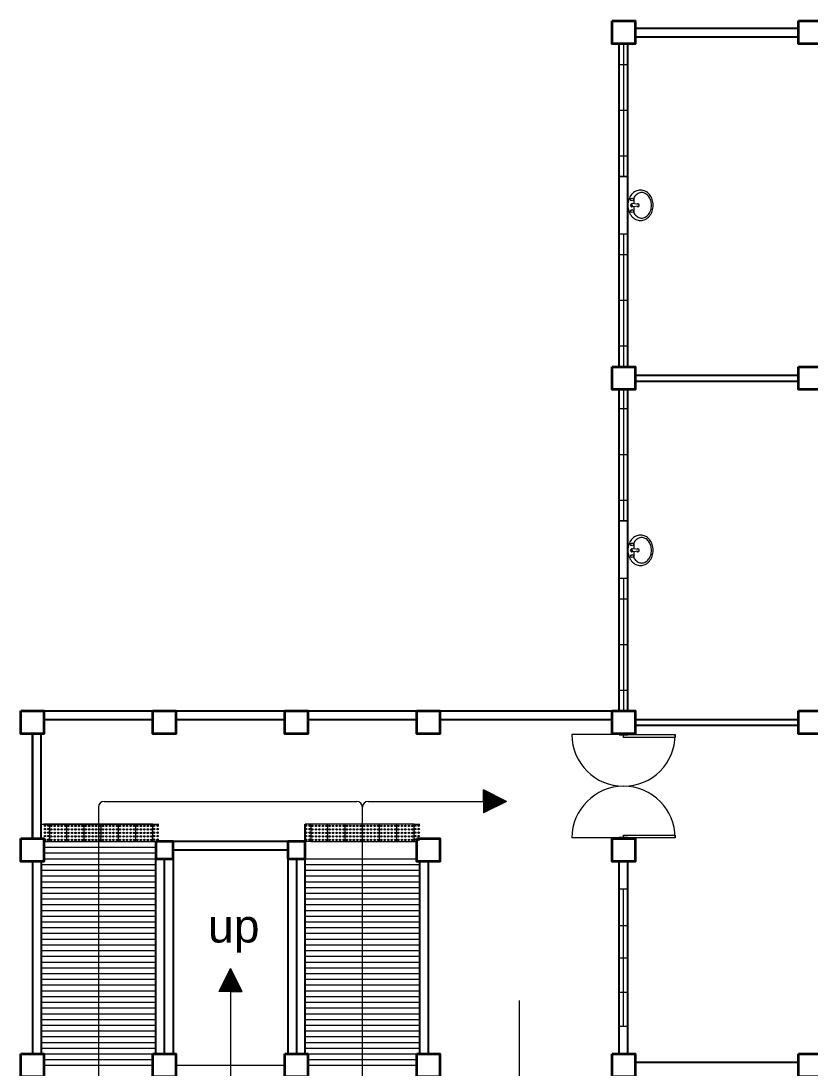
# Model space of a CAD drawing. Header units: inches. Extents: x 57 to 217, y -85 to 29.
# Drawn here: x 158.67 to 172.42, y 3.78 to 22.03 of the extents above; entities that cross this region are included whole.
import ezdxf

# ---------------------------------------------------------------- set-up
doc = ezdxf.new("R2010")
doc.units = ezdxf.units.IN
doc.header["$MEASUREMENT"] = 0
doc.styles.add('SWISSLT175', font='swissl.ttf', dxfattribs={"height": 0.175})

msp = doc.modelspace()

# ---------------------------------------------------------------- linework, layer by layer
at = {"color": 8, "lineweight": 25}
for p, q in [((169.37, 21.903), (172.22, 21.903)), ((169.37, 21.753), (172.22, 21.753)), ((169.095, 16.003), (169.095, 21.628)), ((169.245, 16.003), (169.245, 21.628)), ((169.37, 15.853), (172.22, 15.853)), ((169.37, 15.753), (172.22, 15.753)), ((169.095, 10.003), (169.095, 15.603)), ((169.245, 10.003), (169.245, 15.603)), ((159.07, 10.003), (163.67, 10.003)), ((163.67, 10.003), (168.97, 10.003)), ((159.07, 9.853), (160.97, 9.853)), ((161.37, 9.853), (163.27, 9.853)), ((163.67, 9.853), (165.57, 9.853)), ((165.97, 9.853), (168.97, 9.853)), ((169.37, 9.853), (172.22, 9.853)), ((169.37, 9.753), (172.22, 9.753)), ((158.87, 9.603), (158.87, 7.778)), ((158.87, 7.778), (158.87, 9.603)), ((159.02, 7.778), (159.02, 9.603)), ((169.095, 9.603), (169.095, 9.591)), ((169.095, 9.591), (169.245, 9.591)), ((169.245, 9.603), (169.245, 9.591)), ((163.62, 4.028), (163.62, 8.028)), ((163.32, 7.728), (161.32, 7.728)), ((163.32, 7.728), (163.32, 4.028)), ((169.245, 7.791), (169.095, 7.791)), ((169.095, 7.778), (169.095, 7.791)), ((169.245, 7.778), (169.245, 7.791)), ((163.32, 7.578), (161.32, 7.578)), ((158.87, 7.378), (158.87, 4.028)), ((159.02, 7.378), (159.02, 4.028)), ((161.02, 4.028), (161.02, 7.428)), ((161.17, 4.028), (161.17, 7.428)), ((161.32, 7.428), (161.32, 4.028)), ((163.47, 7.428), (163.47, 4.028)), ((165.62, 4.028), (165.62, 7.378)), ((165.77, 4.028), (165.77, 7.378)), ((169.095, 4.028), (169.095, 7.378)), ((169.245, 4.028), (169.245, 7.378)), ((172.22, 3.878), (169.37, 3.878))]:
    msp.add_line(p, q, dxfattribs=at)
at = {"color": 8, "lineweight": 9}
for p, q in [((169.095, 19.316), (169.095, 21.628)), ((169.17, 21.628), (169.17, 19.316)), ((169.095, 20.472), (169.095, 21.272)), ((169.095, 21.272), (169.245, 21.272)), ((169.245, 21.272), (169.245, 19.672)), ((169.095, 20.472), (169.245, 20.472)), ((169.245, 19.672), (169.095, 19.672)), ((169.095, 18.816), (169.095, 19.316)), ((169.095, 19.316), (169.245, 19.316)), ((169.095, 18.816), (169.095, 18.316)), ((169.443, 18.83), (169.321, 18.844)), ((169.443, 18.801), (169.321, 18.788)), ((169.095, 18.316), (169.245, 18.316)), ((169.095, 16.003), (169.095, 18.316)), ((169.17, 18.316), (169.17, 16.003)), ((169.095, 17.16), (169.095, 17.96)), ((169.095, 17.96), (169.245, 17.96)), ((169.245, 17.96), (169.245, 16.36)), ((169.095, 17.16), (169.245, 17.16)), ((169.245, 16.36), (169.095, 16.36)), ((169.095, 16.003), (169.245, 16.003)), ((169.095, 13.316), (169.095, 15.603)), ((169.17, 15.603), (169.17, 13.316)), ((169.095, 14.472), (169.095, 15.272)), ((169.095, 15.272), (169.245, 15.272)), ((169.245, 15.272), (169.245, 13.672)), ((169.095, 14.472), (169.245, 14.472)), ((169.245, 13.672), (169.095, 13.672)), ((169.095, 13.316), (169.245, 13.316)), ((169.443, 12.818), (169.321, 12.831)), ((169.443, 12.789), (169.321, 12.775)), ((169.095, 12.316), (169.245, 12.316)), ((169.095, 10.003), (169.095, 12.316)), ((169.17, 12.316), (169.17, 10.003)), ((169.095, 11.16), (169.095, 11.96)), ((169.095, 11.96), (169.245, 11.96)), ((169.245, 11.96), (169.245, 10.36)), ((169.095, 11.16), (169.245, 11.16)), ((169.245, 10.36), (169.095, 10.36)), ((169.095, 10.003), (169.245, 10.003)), ((166.728, 8.428), (166.728, 8.628)), ((167.128, 8.428), (166.728, 8.628)), ((166.738, 8.428), (166.738, 8.623)), ((166.748, 8.428), (166.748, 8.618)), ((166.758, 8.613), (166.758, 8.428)), ((166.768, 8.608), (166.768, 8.428)), ((166.778, 8.603), (166.778, 8.428)), ((166.788, 8.598), (166.788, 8.428)), ((166.798, 8.593), (166.798, 8.428)), ((166.808, 8.588), (166.808, 8.428)), ((166.818, 8.583), (166.818, 8.428)), ((166.818, 8.583), (166.818, 8.428)), ((166.828, 8.578), (166.828, 8.428)), ((160.12, 8.428), (164.52, 8.428)), ((164.72, 8.428), (166.728, 8.428)), ((166.728, 8.428), (166.728, 8.228)), ((167.128, 8.428), (166.728, 8.228)), ((166.738, 8.428), (166.738, 8.233)), ((166.748, 8.428), (166.748, 8.238)), ((166.758, 8.428), (166.758, 8.243)), ((166.768, 8.428), (166.768, 8.248)), ((166.778, 8.428), (166.778, 8.253)), ((166.788, 8.428), (166.788, 8.258)), ((166.798, 8.428), (166.798, 8.263)), ((166.808, 8.428), (166.808, 8.268)), ((166.818, 8.428), (166.818, 8.273)), ((166.818, 8.428), (166.818, 8.273)), ((166.828, 8.428), (166.828, 8.278)), ((166.838, 8.573), (166.838, 8.428)), ((166.838, 8.428), (166.838, 8.283)), ((166.848, 8.568), (166.848, 8.428)), ((166.848, 8.428), (166.848, 8.288)), ((166.858, 8.563), (166.858, 8.428)), ((166.858, 8.428), (166.858, 8.293)), ((166.868, 8.558), (166.868, 8.428)), ((166.868, 8.428), (166.868, 8.298)), ((166.878, 8.553), (166.878, 8.428)), ((166.878, 8.428), (166.878, 8.303)), ((166.888, 8.548), (166.888, 8.428)), ((166.888, 8.428), (166.888, 8.308)), ((166.898, 8.543), (166.898, 8.428)), ((166.898, 8.428), (166.898, 8.313)), ((166.908, 8.538), (166.908, 8.428)), ((166.908, 8.428), (166.908, 8.318)), ((166.918, 8.533), (166.918, 8.428)), ((166.918, 8.428), (166.918, 8.323)), ((166.928, 8.528), (166.928, 8.428)), ((166.928, 8.428), (166.928, 8.328)), ((166.938, 8.523), (166.938, 8.428)), ((166.938, 8.428), (166.938, 8.333)), ((166.948, 8.518), (166.948, 8.428)), ((166.948, 8.428), (166.948, 8.338)), ((166.958, 8.513), (166.958, 8.428)), ((166.958, 8.428), (166.958, 8.343)), ((166.968, 8.508), (166.968, 8.428)), ((166.968, 8.428), (166.968, 8.348)), ((166.978, 8.503), (166.978, 8.428)), ((166.978, 8.428), (166.978, 8.353)), ((166.988, 8.498), (166.988, 8.428)), ((166.988, 8.428), (166.988, 8.358)), ((166.998, 8.493), (166.998, 8.428)), ((166.998, 8.428), (166.998, 8.363)), ((167.008, 8.488), (167.008, 8.428)), ((167.008, 8.428), (167.008, 8.368)), ((167.018, 8.483), (167.018, 8.428)), ((167.018, 8.428), (167.018, 8.373)), ((167.028, 8.478), (167.028, 8.428)), ((167.028, 8.428), (167.028, 8.378)), ((167.038, 8.473), (167.038, 8.428)), ((167.038, 8.428), (167.038, 8.383)), ((167.048, 8.468), (167.048, 8.428)), ((167.048, 8.428), (167.048, 8.388)), ((167.058, 8.463), (167.058, 8.428)), ((167.058, 8.428), (167.058, 8.393)), ((167.068, 8.458), (167.068, 8.428)), ((167.068, 8.428), (167.068, 8.398)), ((167.078, 8.453), (167.078, 8.428)), ((167.078, 8.428), (167.078, 8.403)), ((167.088, 8.448), (167.088, 8.428)), ((167.088, 8.428), (167.088, 8.408)), ((167.098, 8.443), (167.098, 8.428)), ((167.098, 8.428), (167.098, 8.413)), ((167.108, 8.438), (167.108, 8.428)), ((167.108, 8.428), (167.108, 8.418)), ((167.118, 8.433), (167.118, 8.428)), ((167.118, 8.428), (167.118, 8.423)), ((160.02, 8.328), (160.02, -4.872)), ((164.62, -4.572), (164.62, 8.328)), ((159.02, 8.028), (161.02, 8.028)), ((159.17, 8.028), (159.07, 8.028)), ((159.47, 8.028), (159.17, 8.028)), ((159.17, 8.028), (159.17, 7.728)), ((159.47, 7.728), (159.47, 8.028)), ((159.77, 8.028), (159.47, 8.028)), ((159.77, 7.728), (159.77, 8.028)), ((160.07, 8.028), (159.77, 8.028)), ((160.07, 7.728), (160.07, 8.028)), ((160.37, 8.028), (160.07, 8.028)), ((160.37, 7.728), (160.37, 8.028)), ((160.67, 8.028), (160.37, 8.028)), ((160.67, 7.728), (160.67, 8.028)), ((160.97, 8.028), (160.67, 8.028)), ((160.97, 7.728), (160.97, 8.028)), ((160.97, 8.028), (161.07, 8.028)), ((163.72, 8.028), (163.62, 8.028)), ((164.02, 8.028), (163.72, 8.028)), ((163.72, 8.028), (163.72, 7.728)), ((164.02, 7.728), (164.02, 8.028)), ((164.32, 8.028), (164.02, 8.028)), ((164.32, 7.728), (164.32, 8.028)), ((164.62, 8.028), (164.32, 8.028)), ((164.62, 7.728), (164.62, 8.028)), ((164.92, 8.028), (164.62, 8.028)), ((164.92, 7.728), (164.92, 8.028)), ((165.22, 8.028), (164.92, 8.028)), ((165.22, 7.728), (165.22, 8.028)), ((165.52, 8.028), (165.22, 8.028)), ((165.52, 7.728), (165.52, 8.028)), ((165.52, 8.028), (165.62, 8.028)), ((159.17, 7.728), (159.07, 7.728)), ((159.07, 7.728), (160.97, 7.728)), ((159.17, 7.728), (159.47, 7.728)), ((159.47, 7.728), (159.77, 7.728)), ((159.77, 7.728), (160.07, 7.728)), ((160.07, 7.728), (160.37, 7.728)), ((160.37, 7.728), (160.67, 7.728)), ((160.67, 7.728), (160.97, 7.728)), ((160.97, 7.728), (161.02, 7.728)), ((163.72, 7.728), (163.62, 7.728)), ((163.72, 7.728), (164.02, 7.728)), ((164.02, 7.728), (164.32, 7.728)), ((164.32, 7.728), (164.62, 7.728)), ((164.62, 7.728), (164.92, 7.728)), ((164.92, 7.728), (165.22, 7.728)), ((165.22, 7.728), (165.52, 7.728)), ((165.52, 7.728), (165.57, 7.728)), ((159.07, 7.628), (161.02, 7.628)), ((159.07, 7.528), (161.02, 7.528)), ((159.02, 7.328), (161.02, 7.328)), ((159.07, 7.428), (161.02, 7.428)), ((163.62, 7.428), (165.57, 7.428)), ((163.62, 7.328), (165.62, 7.328)), ((159.02, 7.228), (161.02, 7.228)), ((159.02, 7.128), (161.02, 7.128)), ((163.62, 7.228), (165.62, 7.228)), ((163.62, 7.128), (165.62, 7.128)), ((159.02, 7.028), (161.02, 7.028)), ((163.62, 7.028), (165.62, 7.028)), ((159.02, 6.928), (161.02, 6.928)), ((159.02, 6.828), (161.02, 6.828)), ((163.62, 6.928), (165.62, 6.928)), ((163.62, 6.828), (165.62, 6.828)), ((169.095, 6.903), (169.245, 6.903)), ((169.095, 5.703), (169.095, 6.903)), ((169.17, 4.503), (169.17, 6.903)), ((169.245, 6.903), (169.245, 4.503)), ((159.02, 6.728), (161.02, 6.728)), ((159.02, 6.628), (161.02, 6.628)), ((163.62, 6.728), (165.62, 6.728)), ((163.62, 6.628), (165.62, 6.628)), ((159.02, 6.528), (161.02, 6.528)), ((159.02, 6.428), (161.02, 6.428)), ((163.62, 6.528), (165.62, 6.528)), ((163.62, 6.428), (165.62, 6.428)), ((159.02, 6.328), (161.02, 6.328)), ((159.02, 6.228), (161.02, 6.228)), ((163.62, 6.328), (165.62, 6.328)), ((163.62, 6.228), (165.62, 6.228)), ((169.095, 6.266), (169.245, 6.266)), ((159.02, 6.128), (161.02, 6.128)), ((159.02, 6.028), (161.02, 6.028)), ((163.62, 6.128), (165.62, 6.128)), ((163.62, 6.028), (165.62, 6.028)), ((159.02, 5.928), (161.02, 5.928)), ((163.62, 5.928), (165.62, 5.928)), ((159.02, 5.828), (161.02, 5.828)), ((159.02, 5.728), (161.02, 5.728)), ((163.62, 5.828), (165.62, 5.828)), ((163.62, 5.728), (165.62, 5.728)), ((169.095, 5.703), (169.095, 4.503)), ((169.095, 5.703), (169.245, 5.703)), ((159.02, 5.628), (161.02, 5.628)), ((159.02, 5.528), (161.02, 5.528)), ((162.32, 5.513), (162.12, 5.113)), ((162.305, 5.483), (162.32, 5.483)), ((162.31, 5.493), (162.32, 5.493)), ((162.315, 5.503), (162.32, 5.503)), ((162.32, 5.513), (162.32, -5.472)), ((162.32, 5.513), (162.52, 5.113)), ((162.32, 5.503), (162.325, 5.503)), ((162.32, 5.493), (162.33, 5.493)), ((162.32, 5.483), (162.335, 5.483)), ((163.62, 5.628), (165.62, 5.628)), ((163.62, 5.528), (165.62, 5.528)), ((159.02, 5.428), (161.02, 5.428)), ((159.02, 5.328), (161.02, 5.328)), ((162.21, 5.293), (162.32, 5.293)), ((162.215, 5.303), (162.32, 5.303)), ((162.22, 5.313), (162.32, 5.313)), ((162.225, 5.323), (162.32, 5.323)), ((162.23, 5.333), (162.32, 5.333)), ((162.235, 5.343), (162.32, 5.343)), ((162.24, 5.353), (162.32, 5.353)), ((162.245, 5.363), (162.32, 5.363)), ((162.25, 5.373), (162.32, 5.373)), ((162.255, 5.383), (162.32, 5.383)), ((162.26, 5.393), (162.32, 5.393)), ((162.265, 5.403), (162.32, 5.403)), ((162.27, 5.413), (162.32, 5.413)), ((162.275, 5.423), (162.32, 5.423)), ((162.28, 5.433), (162.32, 5.433)), ((162.285, 5.443), (162.32, 5.443)), ((162.29, 5.453), (162.32, 5.453)), ((162.295, 5.463), (162.32, 5.463)), ((162.3, 5.473), (162.32, 5.473)), ((162.32, 5.473), (162.34, 5.473)), ((162.32, 5.463), (162.345, 5.463)), ((162.32, 5.453), (162.35, 5.453)), ((162.32, 5.443), (162.355, 5.443)), ((162.32, 5.433), (162.36, 5.433)), ((162.32, 5.423), (162.365, 5.423)), ((162.32, 5.413), (162.37, 5.413)), ((162.32, 5.403), (162.375, 5.403)), ((162.32, 5.393), (162.38, 5.393)), ((162.32, 5.383), (162.385, 5.383)), ((162.32, 5.373), (162.39, 5.373)), ((162.32, 5.363), (162.395, 5.363)), ((162.32, 5.353), (162.4, 5.353)), ((162.32, 5.343), (162.405, 5.343)), ((162.32, 5.333), (162.41, 5.333)), ((162.32, 5.323), (162.415, 5.323)), ((162.32, 5.313), (162.42, 5.313)), ((162.32, 5.303), (162.425, 5.303)), ((162.32, 5.293), (162.43, 5.293)), ((163.62, 5.428), (165.62, 5.428)), ((163.62, 5.328), (165.62, 5.328)), ((159.02, 5.228), (161.02, 5.228)), ((159.02, 5.128), (161.02, 5.128)), ((162.32, 5.113), (162.12, 5.113)), ((162.32, 5.123), (162.125, 5.123)), ((162.32, 5.133), (162.13, 5.133)), ((162.135, 5.143), (162.32, 5.143)), ((162.14, 5.153), (162.32, 5.153)), ((162.145, 5.163), (162.32, 5.163)), ((162.15, 5.173), (162.32, 5.173)), ((162.155, 5.183), (162.32, 5.183)), ((162.16, 5.193), (162.32, 5.193)), ((162.165, 5.203), (162.32, 5.203)), ((162.165, 5.203), (162.32, 5.203)), ((162.17, 5.213), (162.32, 5.213)), ((162.175, 5.223), (162.32, 5.223)), ((162.18, 5.233), (162.32, 5.233)), ((162.185, 5.243), (162.32, 5.243)), ((162.19, 5.253), (162.32, 5.253)), ((162.195, 5.263), (162.32, 5.263)), ((162.2, 5.273), (162.32, 5.273)), ((162.205, 5.283), (162.32, 5.283)), ((162.32, 5.283), (162.435, 5.283)), ((162.32, 5.273), (162.44, 5.273)), ((162.32, 5.263), (162.445, 5.263)), ((162.32, 5.253), (162.45, 5.253)), ((162.32, 5.243), (162.455, 5.243)), ((162.32, 5.233), (162.46, 5.233)), ((162.32, 5.223), (162.465, 5.223)), ((162.32, 5.213), (162.47, 5.213)), ((162.32, 5.203), (162.475, 5.203)), ((162.32, 5.203), (162.475, 5.203)), ((162.32, 5.193), (162.48, 5.193)), ((162.32, 5.183), (162.485, 5.183)), ((162.32, 5.173), (162.49, 5.173)), ((162.32, 5.163), (162.495, 5.163)), ((162.32, 5.153), (162.5, 5.153)), ((162.32, 5.143), (162.505, 5.143)), ((162.32, 5.133), (162.51, 5.133)), ((162.32, 5.123), (162.515, 5.123)), ((162.32, 5.113), (162.52, 5.113)), ((163.62, 5.228), (165.62, 5.228)), ((163.62, 5.128), (165.62, 5.128)), ((159.02, 5.028), (161.02, 5.028)), ((159.02, 4.928), (161.02, 4.928)), ((163.62, 5.028), (165.62, 5.028)), ((163.62, 4.928), (165.62, 4.928)), ((167.35, 4.96), (167.35, -2.358)), ((169.095, 5.103), (169.245, 5.103)), ((159.02, 4.828), (161.02, 4.828)), ((163.62, 4.828), (165.62, 4.828)), ((159.02, 4.728), (161.02, 4.728)), ((159.02, 4.628), (161.02, 4.628)), ((163.62, 4.728), (165.62, 4.728)), ((163.62, 4.628), (165.62, 4.628)), ((159.02, 4.528), (161.02, 4.528)), ((159.02, 4.428), (161.02, 4.428)), ((163.62, 4.528), (165.62, 4.528)), ((163.62, 4.428), (165.62, 4.428)), ((169.245, 4.503), (169.095, 4.503)), ((159.02, 4.328), (161.02, 4.328)), ((159.02, 4.228), (161.02, 4.228)), ((163.62, 4.328), (165.62, 4.328)), ((163.62, 4.228), (165.62, 4.228)), ((159.02, 4.128), (161.02, 4.128)), ((159.02, 4.028), (161.02, 4.028)), ((163.62, 4.128), (165.62, 4.128)), ((163.62, 4.028), (165.62, 4.028)), ((159.07, 3.928), (160.97, 3.928)), ((163.67, 3.928), (165.57, 3.928)), ((159.07, 3.828), (160.97, 3.828)), ((161.37, 3.828), (163.27, 3.828)), ((163.67, 3.828), (165.57, 3.828))]:
    msp.add_line(p, q, dxfattribs=at)
at = {"color": 8, "lineweight": 13}
for p, q in [((169.17, 9.591), (168.27, 9.591)), ((169.17, 9.591), (170.07, 9.591)), ((169.17, 9.541), (169.17, 9.591)), ((170.07, 9.541), (169.17, 9.541)), ((170.07, 9.591), (170.07, 9.541)), ((169.17, 7.791), (168.27, 7.791)), ((169.17, 7.841), (170.07, 7.841)), ((169.17, 7.791), (169.17, 7.841)), ((170.07, 7.791), (169.17, 7.791)), ((170.07, 7.841), (170.07, 7.791))]:
    msp.add_line(p, q, dxfattribs=at)
at = {"color": 8, "lineweight": 35}
for p, q in [((161.32, 7.728), (161.02, 7.728)), ((161.02, 7.728), (161.02, 7.428)), ((161.32, 7.428), (161.32, 7.728)), ((163.62, 7.728), (163.32, 7.728)), ((163.32, 7.728), (163.32, 7.428)), ((163.62, 7.428), (163.62, 7.728)), ((161.02, 7.428), (161.32, 7.428)), ((161.02, 7.428), (161.32, 7.428)), ((163.32, 7.428), (163.62, 7.428))]:
    msp.add_line(p, q, dxfattribs=at)
for points in [[(168.97, 22.028), (169.37, 22.028), (169.37, 21.628), (168.97, 21.628)], [(172.22, 22.028), (172.62, 22.028), (172.62, 21.628), (172.22, 21.628)], [(168.97, 16.003), (169.37, 16.003), (169.37, 15.603), (168.97, 15.603)], [(172.22, 16.003), (172.62, 16.003), (172.62, 15.603), (172.22, 15.603)], [(158.67, 10.003), (159.07, 10.003), (159.07, 9.603), (158.67, 9.603)], [(160.97, 10.003), (161.37, 10.003), (161.37, 9.603), (160.97, 9.603)], [(163.27, 10.003), (163.67, 10.003), (163.67, 9.603), (163.27, 9.603)], [(165.57, 10.003), (165.97, 10.003), (165.97, 9.603), (165.57, 9.603)], [(168.97, 10.003), (169.37, 10.003), (169.37, 9.603), (168.97, 9.603)], [(172.22, 10.003), (172.62, 10.003), (172.62, 9.603), (172.22, 9.603)], [(158.67, 7.778), (159.07, 7.778), (159.07, 7.378), (158.67, 7.378)], [(165.57, 7.778), (165.97, 7.778), (165.97, 7.378), (165.57, 7.378)], [(168.97, 7.778), (169.37, 7.778), (169.37, 7.378), (168.97, 7.378)], [(158.67, 4.028), (159.07, 4.028), (159.07, 3.628), (158.67, 3.628)], [(160.97, 4.028), (161.37, 4.028), (161.37, 3.628), (160.97, 3.628)], [(163.27, 4.028), (163.67, 4.028), (163.67, 3.628), (163.27, 3.628)], [(165.57, 4.028), (165.97, 4.028), (165.97, 3.628), (165.57, 3.628)], [(168.97, 4.028), (169.37, 4.028), (169.37, 3.628), (168.97, 3.628)], [(172.22, 4.028), (172.62, 4.028), (172.62, 3.628), (172.22, 3.628)]]:
    msp.add_lwpolyline(points, close=True, dxfattribs=at)
at = {"color": 8, "lineweight": 9}
for points in [[(169.095, 21.628), (169.245, 21.628), (169.245, 19.316), (169.095, 19.316)], [(169.095, 18.316), (169.245, 18.316), (169.245, 16.003), (169.095, 16.003)], [(169.095, 15.603), (169.245, 15.603), (169.245, 13.316), (169.095, 13.316)], [(169.095, 12.316), (169.245, 12.316), (169.245, 10.003), (169.095, 10.003)], [(169.095, 4.503), (169.095, 6.903), (169.245, 6.903), (169.245, 4.503)], [(169.095, 6.903), (169.245, 6.903), (169.245, 4.503), (169.095, 4.503)]]:
    msp.add_lwpolyline(points, close=True, dxfattribs=at)
for points in [[(169.466, 18.551, 0.11576), (169.548, 18.57, 0.104047), (169.622, 18.628, 0.090875), (169.669, 18.712, 0.083344), (169.687, 18.816, 0.083344), (169.669, 18.919, 0.090875), (169.622, 19.003, 0.104047), (169.548, 19.061, 0.11576), (169.466, 19.081, 0.11576), (169.383, 19.061, 0.104047), (169.31, 19.003, 0.090875), (169.262, 18.919, 0.083344), (169.245, 18.816, 0.083344), (169.262, 18.712, 0.090875), (169.31, 18.628, 0.104047), (169.383, 18.57, 0.11576)], [(169.466, 12.538, 0.11576), (169.548, 12.558, 0.104047), (169.622, 12.616, 0.090875), (169.669, 12.7, 0.083344), (169.687, 12.803, 0.083344), (169.669, 12.907, 0.090875), (169.622, 12.991, 0.104047), (169.548, 13.049, 0.11576), (169.466, 13.068, 0.11576), (169.383, 13.049, 0.104047), (169.31, 12.991, 0.090875), (169.262, 12.907, 0.083344), (169.245, 12.803, 0.083344), (169.262, 12.7, 0.090875), (169.31, 12.616, 0.104047), (169.383, 12.558, 0.11576)]]:
    msp.add_lwpolyline(points, format="xyb", close=True, dxfattribs=at)
for points in [[(169.487, 18.593, 0.124838), (169.549, 18.609, 0.105788), (169.607, 18.658, 0.086697), (169.643, 18.728, 0.076776), (169.657, 18.816, 0.076776), (169.643, 18.903, 0.086697), (169.607, 18.973, 0.105788), (169.549, 19.022, 0.124838), (169.487, 19.038, 0.124838), (169.424, 19.022, 0.105788), (169.367, 18.973, 0.040067), (169.347, 18.942), (169.347, 18.84, 0.040067)], [(169.347, 18.791), (169.347, 18.689, 0.040067), (169.367, 18.658, 0.105788), (169.424, 18.609, 0.124838), (169.487, 18.593, 0.124838)], [(169.487, 12.581, 0.124838), (169.549, 12.597, 0.105788), (169.607, 12.646, 0.086697), (169.643, 12.716, 0.076776), (169.657, 12.803, 0.076776), (169.643, 12.891, 0.086697), (169.607, 12.961, 0.105788), (169.549, 13.01, 0.124838), (169.487, 13.026, 0.124838), (169.424, 13.01, 0.105788), (169.367, 12.961, 0.040067), (169.347, 12.93), (169.347, 12.828, 0.040067)], [(169.347, 12.779), (169.347, 12.677, 0.040067), (169.367, 12.646, 0.105788), (169.424, 12.597, 0.124838), (169.487, 12.581, 0.124838)]]:
    msp.add_lwpolyline(points, format="xyb", dxfattribs=at)
for centre, radius in [((169.318, 18.917), 0.0255), ((169.311, 18.816), 0.0095), ((169.318, 18.714), 0.0255), ((169.318, 12.905), 0.0255), ((169.311, 12.803), 0.0095), ((169.318, 12.702), 0.0255), ((159.089, 8.005), 0.013), ((159.089, 7.944), 0.013), ((159.089, 7.883), 0.013), ((159.089, 8.005), 0.009), ((159.089, 7.944), 0.009), ((159.089, 7.883), 0.009), ((159.15, 8.005), 0.013), ((159.15, 7.944), 0.013), ((159.15, 7.883), 0.013), ((159.15, 8.005), 0.009), ((159.15, 7.944), 0.009), ((159.15, 7.883), 0.009), ((159.198, 8), 0.013), ((159.198, 7.939), 0.013), ((159.198, 7.878), 0.013), ((159.198, 8), 0.009), ((159.198, 7.939), 0.009), ((159.198, 7.878), 0.009), ((159.259, 8), 0.013), ((159.259, 7.939), 0.013), ((159.259, 7.878), 0.013), ((159.259, 8), 0.009), ((159.259, 7.939), 0.009), ((159.259, 7.878), 0.009), ((159.32, 8), 0.013), ((159.32, 7.939), 0.013), ((159.32, 7.878), 0.013), ((159.32, 8), 0.009), ((159.32, 7.939), 0.009), ((159.32, 7.878), 0.009), ((159.381, 8), 0.013), ((159.381, 7.939), 0.013), ((159.381, 7.878), 0.013), ((159.381, 8), 0.009), ((159.381, 7.939), 0.009), ((159.381, 7.878), 0.009), ((159.442, 8), 0.013), ((159.442, 7.939), 0.013), ((159.442, 7.878), 0.013), ((159.442, 8), 0.009), ((159.442, 7.939), 0.009), ((159.442, 7.878), 0.009), ((159.498, 8), 0.013), ((159.498, 7.939), 0.013), ((159.498, 7.878), 0.013), ((159.498, 8), 0.009), ((159.498, 7.939), 0.009), ((159.498, 7.878), 0.009), ((159.559, 8), 0.013), ((159.559, 7.939), 0.013), ((159.559, 7.878), 0.013), ((159.559, 8), 0.009), ((159.559, 7.939), 0.009), ((159.559, 7.878), 0.009), ((159.62, 8), 0.013), ((159.62, 7.939), 0.013), ((159.62, 7.878), 0.013), ((159.62, 8), 0.009), ((159.62, 7.939), 0.009), ((159.62, 7.878), 0.009), ((159.681, 8), 0.013), ((159.681, 7.939), 0.013), ((159.681, 7.878), 0.013), ((159.681, 8), 0.009), ((159.681, 7.939), 0.009), ((159.681, 7.878), 0.009), ((159.742, 8), 0.013), ((159.742, 7.939), 0.013), ((159.742, 7.878), 0.013), ((159.742, 8), 0.009), ((159.742, 7.939), 0.009), ((159.742, 7.878), 0.009), ((159.798, 8), 0.013), ((159.798, 7.939), 0.013), ((159.798, 7.878), 0.013), ((159.798, 8), 0.009), ((159.798, 7.939), 0.009), ((159.798, 7.878), 0.009), ((159.859, 8), 0.013), ((159.859, 7.939), 0.013), ((159.859, 7.878), 0.013), ((159.859, 8), 0.009), ((159.859, 7.939), 0.009), ((159.859, 7.878), 0.009), ((159.92, 8), 0.013), ((159.92, 7.939), 0.013), ((159.92, 7.878), 0.013), ((159.92, 8), 0.009), ((159.92, 7.939), 0.009), ((159.92, 7.878), 0.009), ((159.981, 8), 0.013), ((159.981, 7.939), 0.013), ((159.981, 7.878), 0.013), ((159.981, 8), 0.009), ((159.981, 7.939), 0.009), ((159.981, 7.878), 0.009), ((160.042, 8), 0.013), ((160.042, 7.939), 0.013), ((160.042, 7.878), 0.013), ((160.042, 8), 0.009), ((160.042, 7.939), 0.009), ((160.042, 7.878), 0.009), ((160.098, 8), 0.013), ((160.098, 7.939), 0.013), ((160.098, 7.878), 0.013), ((160.098, 8), 0.009), ((160.098, 7.939), 0.009), ((160.098, 7.878), 0.009), ((160.159, 8), 0.013), ((160.159, 7.939), 0.013), ((160.159, 7.878), 0.013), ((160.159, 8), 0.009), ((160.159, 7.939), 0.009), ((160.159, 7.878), 0.009), ((160.22, 8), 0.013), ((160.22, 7.939), 0.013), ((160.22, 7.878), 0.013), ((160.22, 8), 0.009), ((160.22, 7.939), 0.009), ((160.22, 7.878), 0.009), ((160.281, 8), 0.013), ((160.281, 7.939), 0.013), ((160.281, 7.878), 0.013), ((160.281, 8), 0.009), ((160.281, 7.939), 0.009), ((160.281, 7.878), 0.009), ((160.342, 8), 0.013), ((160.342, 7.939), 0.013), ((160.342, 7.878), 0.013), ((160.342, 8), 0.009), ((160.342, 7.939), 0.009), ((160.342, 7.878), 0.009), ((160.398, 8), 0.013), ((160.398, 7.939), 0.013), ((160.398, 7.878), 0.013), ((160.398, 8), 0.009), ((160.398, 7.939), 0.009), ((160.398, 7.878), 0.009), ((160.459, 8), 0.013), ((160.459, 7.939), 0.013), ((160.459, 7.878), 0.013), ((160.459, 8), 0.009), ((160.459, 7.939), 0.009), ((160.459, 7.878), 0.009), ((160.52, 8), 0.013), ((160.52, 7.939), 0.013), ((160.52, 7.878), 0.013), ((160.52, 8), 0.009), ((160.52, 7.939), 0.009), ((160.52, 7.878), 0.009), ((160.581, 8), 0.013), ((160.581, 7.939), 0.013), ((160.581, 7.878), 0.013), ((160.581, 8), 0.009), ((160.581, 7.939), 0.009), ((160.581, 7.878), 0.009), ((160.642, 8), 0.013), ((160.642, 7.939), 0.013), ((160.642, 7.878), 0.013), ((160.642, 8), 0.009), ((160.642, 7.939), 0.009), ((160.642, 7.878), 0.009), ((160.698, 8), 0.013), ((160.698, 7.939), 0.013), ((160.698, 7.878), 0.013), ((160.698, 8), 0.009), ((160.698, 7.939), 0.009), ((160.698, 7.878), 0.009), ((160.759, 8), 0.013), ((160.759, 7.939), 0.013), ((160.759, 7.878), 0.013), ((160.759, 8), 0.009), ((160.759, 7.939), 0.009), ((160.759, 7.878), 0.009), ((160.82, 8), 0.013), ((160.82, 7.939), 0.013), ((160.82, 7.878), 0.013), ((160.82, 8), 0.009), ((160.82, 7.939), 0.009), ((160.82, 7.878), 0.009), ((160.881, 8), 0.013), ((160.881, 7.939), 0.013), ((160.881, 7.878), 0.013), ((160.881, 8), 0.009), ((160.881, 7.939), 0.009), ((160.881, 7.878), 0.009), ((160.942, 8), 0.013), ((160.942, 7.939), 0.013), ((160.942, 7.878), 0.013), ((160.942, 8), 0.009), ((160.942, 7.939), 0.009), ((160.942, 7.878), 0.009), ((160.989, 8.005), 0.013), ((160.989, 7.944), 0.013), ((160.989, 7.883), 0.013), ((160.989, 8.005), 0.009), ((160.989, 7.944), 0.009), ((160.989, 7.883), 0.009), ((161.05, 8.005), 0.013), ((161.05, 7.944), 0.013), ((161.05, 7.883), 0.013), ((161.05, 8.005), 0.009), ((161.05, 7.944), 0.009), ((161.05, 7.883), 0.009), ((163.639, 8.005), 0.013), ((163.639, 7.944), 0.013), ((163.639, 7.883), 0.013), ((163.639, 8.005), 0.009), ((163.639, 7.944), 0.009), ((163.639, 7.883), 0.009), ((163.7, 8.005), 0.013), ((163.7, 7.944), 0.013), ((163.7, 7.883), 0.013), ((163.7, 8.005), 0.009), ((163.7, 7.944), 0.009), ((163.7, 7.883), 0.009), ((163.748, 8), 0.013), ((163.748, 7.939), 0.013), ((163.748, 7.878), 0.013), ((163.748, 8), 0.009), ((163.748, 7.939), 0.009), ((163.748, 7.878), 0.009), ((163.809, 8), 0.013), ((163.809, 7.939), 0.013), ((163.809, 7.878), 0.013), ((163.809, 8), 0.009), ((163.809, 7.939), 0.009), ((163.809, 7.878), 0.009), ((163.87, 8), 0.013), ((163.87, 7.939), 0.013), ((163.87, 7.878), 0.013), ((163.87, 8), 0.009), ((163.87, 7.939), 0.009), ((163.87, 7.878), 0.009), ((163.931, 8), 0.013), ((163.931, 7.939), 0.013), ((163.931, 7.878), 0.013), ((163.931, 8), 0.009), ((163.931, 7.939), 0.009), ((163.931, 7.878), 0.009), ((163.992, 8), 0.013), ((163.992, 7.939), 0.013), ((163.992, 7.878), 0.013), ((163.992, 8), 0.009), ((163.992, 7.939), 0.009), ((163.992, 7.878), 0.009), ((164.048, 8), 0.013), ((164.048, 7.939), 0.013), ((164.048, 7.878), 0.013), ((164.048, 8), 0.009), ((164.048, 7.939), 0.009), ((164.048, 7.878), 0.009), ((164.109, 8), 0.013), ((164.109, 7.939), 0.013), ((164.109, 7.878), 0.013), ((164.109, 8), 0.009), ((164.109, 7.939), 0.009), ((164.109, 7.878), 0.009), ((164.17, 8), 0.013), ((164.17, 7.939), 0.013), ((164.17, 7.878), 0.013), ((164.17, 8), 0.009), ((164.17, 7.939), 0.009), ((164.17, 7.878), 0.009), ((164.231, 8), 0.013), ((164.231, 7.939), 0.013), ((164.231, 7.878), 0.013), ((164.231, 8), 0.009), ((164.231, 7.939), 0.009), ((164.231, 7.878), 0.009), ((164.292, 8), 0.013), ((164.292, 7.939), 0.013), ((164.292, 7.878), 0.013), ((164.292, 8), 0.009), ((164.292, 7.939), 0.009), ((164.292, 7.878), 0.009), ((164.348, 8), 0.013), ((164.348, 7.939), 0.013), ((164.348, 7.878), 0.013), ((164.348, 8), 0.009), ((164.348, 7.939), 0.009), ((164.348, 7.878), 0.009), ((164.409, 8), 0.013), ((164.409, 7.939), 0.013), ((164.409, 7.878), 0.013), ((164.409, 8), 0.009), ((164.409, 7.939), 0.009), ((164.409, 7.878), 0.009), ((164.47, 8), 0.013), ((164.47, 7.939), 0.013), ((164.47, 7.878), 0.013), ((164.47, 8), 0.009), ((164.47, 7.939), 0.009), ((164.47, 7.878), 0.009), ((164.531, 8), 0.013), ((164.531, 7.939), 0.013), ((164.531, 7.878), 0.013), ((164.531, 8), 0.009), ((164.531, 7.939), 0.009), ((164.531, 7.878), 0.009), ((164.592, 8), 0.013), ((164.592, 7.939), 0.013), ((164.592, 7.878), 0.013), ((164.592, 8), 0.009), ((164.592, 7.939), 0.009), ((164.592, 7.878), 0.009), ((164.648, 8), 0.013), ((164.648, 7.939), 0.013), ((164.648, 7.878), 0.013), ((164.648, 8), 0.009), ((164.648, 7.939), 0.009), ((164.648, 7.878), 0.009), ((164.709, 8), 0.013), ((164.709, 7.939), 0.013), ((164.709, 7.878), 0.013), ((164.709, 8), 0.009), ((164.709, 7.939), 0.009), ((164.709, 7.878), 0.009), ((164.77, 8), 0.013), ((164.77, 7.939), 0.013), ((164.77, 7.878), 0.013), ((164.77, 8), 0.009), ((164.77, 7.939), 0.009), ((164.77, 7.878), 0.009), ((164.831, 8), 0.013), ((164.831, 7.939), 0.013), ((164.831, 7.878), 0.013), ((164.831, 8), 0.009), ((164.831, 7.939), 0.009), ((164.831, 7.878), 0.009), ((164.892, 8), 0.013), ((164.892, 7.939), 0.013), ((164.892, 7.878), 0.013), ((164.892, 8), 0.009), ((164.892, 7.939), 0.009), ((164.892, 7.878), 0.009), ((164.948, 8), 0.013), ((164.948, 7.939), 0.013), ((164.948, 7.878), 0.013), ((164.948, 8), 0.009), ((164.948, 7.939), 0.009), ((164.948, 7.878), 0.009), ((165.009, 8), 0.013), ((165.009, 7.939), 0.013), ((165.009, 7.878), 0.013), ((165.009, 8), 0.009), ((165.009, 7.939), 0.009), ((165.009, 7.878), 0.009), ((165.07, 8), 0.013), ((165.07, 7.939), 0.013), ((165.07, 7.878), 0.013), ((165.07, 8), 0.009), ((165.07, 7.939), 0.009), ((165.07, 7.878), 0.009), ((165.131, 8), 0.013), ((165.131, 7.939), 0.013), ((165.131, 7.878), 0.013), ((165.131, 8), 0.009), ((165.131, 7.939), 0.009), ((165.131, 7.878), 0.009), ((165.192, 8), 0.013), ((165.192, 7.939), 0.013), ((165.192, 7.878), 0.013), ((165.192, 8), 0.009), ((165.192, 7.939), 0.009), ((165.192, 7.878), 0.009), ((165.248, 8), 0.013), ((165.248, 7.939), 0.013), ((165.248, 7.878), 0.013), ((165.248, 8), 0.009), ((165.248, 7.939), 0.009), ((165.248, 7.878), 0.009), ((165.309, 8), 0.013), ((165.309, 7.939), 0.013), ((165.309, 7.878), 0.013), ((165.309, 8), 0.009), ((165.309, 7.939), 0.009), ((165.309, 7.878), 0.009), ((165.37, 8), 0.013), ((165.37, 7.939), 0.013), ((165.37, 7.878), 0.013), ((165.37, 8), 0.009), ((165.37, 7.939), 0.009), ((165.37, 7.878), 0.009), ((165.431, 8), 0.013), ((165.431, 7.939), 0.013), ((165.431, 7.878), 0.013), ((165.431, 8), 0.009), ((165.431, 7.939), 0.009), ((165.431, 7.878), 0.009), ((165.492, 8), 0.013), ((165.492, 7.939), 0.013), ((165.492, 7.878), 0.013), ((165.492, 8), 0.009), ((165.492, 7.939), 0.009), ((165.492, 7.878), 0.009), ((165.539, 8.005), 0.013), ((165.539, 7.944), 0.013), ((165.539, 7.883), 0.013), ((165.539, 8.005), 0.009), ((165.539, 7.944), 0.009), ((165.539, 7.883), 0.009), ((165.6, 8.005), 0.013), ((165.6, 7.944), 0.013), ((165.6, 7.883), 0.013), ((165.6, 8.005), 0.009), ((165.6, 7.944), 0.009), ((165.6, 7.883), 0.009), ((159.089, 7.822), 0.013), ((159.089, 7.761), 0.013), ((159.089, 7.822), 0.009), ((159.089, 7.761), 0.009), ((159.15, 7.822), 0.013), ((159.15, 7.761), 0.013), ((159.15, 7.822), 0.009), ((159.15, 7.761), 0.009), ((159.198, 7.817), 0.013), ((159.198, 7.756), 0.013), ((159.198, 7.817), 0.009), ((159.198, 7.756), 0.009), ((159.259, 7.817), 0.013), ((159.259, 7.756), 0.013), ((159.259, 7.817), 0.009), ((159.259, 7.756), 0.009), ((159.32, 7.817), 0.013), ((159.32, 7.756), 0.013), ((159.32, 7.817), 0.009), ((159.32, 7.756), 0.009), ((159.381, 7.817), 0.013), ((159.381, 7.756), 0.013), ((159.381, 7.817), 0.009), ((159.381, 7.756), 0.009), ((159.442, 7.817), 0.013), ((159.442, 7.756), 0.013), ((159.442, 7.817), 0.009), ((159.442, 7.756), 0.009), ((159.498, 7.817), 0.013), ((159.498, 7.756), 0.013), ((159.498, 7.817), 0.009), ((159.498, 7.756), 0.009), ((159.559, 7.817), 0.013), ((159.559, 7.756), 0.013), ((159.559, 7.817), 0.009), ((159.559, 7.756), 0.009), ((159.62, 7.817), 0.013), ((159.62, 7.756), 0.013), ((159.62, 7.817), 0.009), ((159.62, 7.756), 0.009), ((159.681, 7.817), 0.013), ((159.681, 7.756), 0.013), ((159.681, 7.817), 0.009), ((159.681, 7.756), 0.009), ((159.742, 7.817), 0.013), ((159.742, 7.756), 0.013), ((159.742, 7.817), 0.009), ((159.742, 7.756), 0.009), ((159.798, 7.817), 0.013), ((159.798, 7.756), 0.013), ((159.798, 7.817), 0.009), ((159.798, 7.756), 0.009), ((159.859, 7.817), 0.013), ((159.859, 7.756), 0.013), ((159.859, 7.817), 0.009), ((159.859, 7.756), 0.009), ((159.92, 7.817), 0.013), ((159.92, 7.756), 0.013), ((159.92, 7.817), 0.009), ((159.92, 7.756), 0.009), ((159.981, 7.817), 0.013), ((159.981, 7.756), 0.013), ((159.981, 7.817), 0.009), ((159.981, 7.756), 0.009), ((160.042, 7.817), 0.013), ((160.042, 7.756), 0.013), ((160.042, 7.817), 0.009), ((160.042, 7.756), 0.009), ((160.098, 7.817), 0.013), ((160.098, 7.756), 0.013), ((160.098, 7.817), 0.009), ((160.098, 7.756), 0.009), ((160.159, 7.817), 0.013), ((160.159, 7.756), 0.013), ((160.159, 7.817), 0.009), ((160.159, 7.756), 0.009), ((160.22, 7.817), 0.013), ((160.22, 7.756), 0.013), ((160.22, 7.817), 0.009), ((160.22, 7.756), 0.009), ((160.281, 7.817), 0.013), ((160.281, 7.756), 0.013), ((160.281, 7.817), 0.009), ((160.281, 7.756), 0.009), ((160.342, 7.817), 0.013), ((160.342, 7.756), 0.013), ((160.342, 7.817), 0.009), ((160.342, 7.756), 0.009), ((160.398, 7.817), 0.013), ((160.398, 7.756), 0.013), ((160.398, 7.817), 0.009), ((160.398, 7.756), 0.009), ((160.459, 7.817), 0.013), ((160.459, 7.756), 0.013), ((160.459, 7.817), 0.009), ((160.459, 7.756), 0.009), ((160.52, 7.817), 0.013), ((160.52, 7.756), 0.013), ((160.52, 7.817), 0.009), ((160.52, 7.756), 0.009), ((160.581, 7.817), 0.013), ((160.581, 7.756), 0.013), ((160.581, 7.817), 0.009), ((160.581, 7.756), 0.009), ((160.642, 7.817), 0.013), ((160.642, 7.756), 0.013), ((160.642, 7.817), 0.009), ((160.642, 7.756), 0.009), ((160.698, 7.817), 0.013), ((160.698, 7.756), 0.013), ((160.698, 7.817), 0.009), ((160.698, 7.756), 0.009), ((160.759, 7.817), 0.013), ((160.759, 7.756), 0.013), ((160.759, 7.817), 0.009), ((160.759, 7.756), 0.009), ((160.82, 7.817), 0.013), ((160.82, 7.756), 0.013), ((160.82, 7.817), 0.009), ((160.82, 7.756), 0.009), ((160.881, 7.817), 0.013), ((160.881, 7.756), 0.013), ((160.881, 7.817), 0.009), ((160.881, 7.756), 0.009), ((160.942, 7.817), 0.013), ((160.942, 7.756), 0.013), ((160.942, 7.817), 0.009), ((160.942, 7.756), 0.009), ((160.989, 7.822), 0.013), ((160.989, 7.761), 0.013), ((160.989, 7.822), 0.009), ((160.989, 7.761), 0.009), ((161.05, 7.822), 0.013), ((161.05, 7.761), 0.013), ((161.05, 7.822), 0.009), ((161.05, 7.761), 0.009), ((163.639, 7.822), 0.013), ((163.639, 7.761), 0.013), ((163.639, 7.822), 0.009), ((163.639, 7.761), 0.009), ((163.7, 7.822), 0.013), ((163.7, 7.761), 0.013), ((163.7, 7.822), 0.009), ((163.7, 7.761), 0.009), ((163.748, 7.817), 0.013), ((163.748, 7.756), 0.013), ((163.748, 7.817), 0.009), ((163.748, 7.756), 0.009), ((163.809, 7.817), 0.013), ((163.809, 7.756), 0.013), ((163.809, 7.817), 0.009), ((163.809, 7.756), 0.009), ((163.87, 7.817), 0.013), ((163.87, 7.756), 0.013), ((163.87, 7.817), 0.009), ((163.87, 7.756), 0.009), ((163.931, 7.817), 0.013), ((163.931, 7.756), 0.013), ((163.931, 7.817), 0.009), ((163.931, 7.756), 0.009), ((163.992, 7.817), 0.013), ((163.992, 7.756), 0.013), ((163.992, 7.817), 0.009), ((163.992, 7.756), 0.009), ((164.048, 7.817), 0.013), ((164.048, 7.756), 0.013), ((164.048, 7.817), 0.009), ((164.048, 7.756), 0.009), ((164.109, 7.817), 0.013), ((164.109, 7.756), 0.013), ((164.109, 7.817), 0.009), ((164.109, 7.756), 0.009), ((164.17, 7.817), 0.013), ((164.17, 7.756), 0.013), ((164.17, 7.817), 0.009), ((164.17, 7.756), 0.009), ((164.231, 7.817), 0.013), ((164.231, 7.756), 0.013), ((164.231, 7.817), 0.009), ((164.231, 7.756), 0.009), ((164.292, 7.817), 0.013), ((164.292, 7.756), 0.013), ((164.292, 7.817), 0.009), ((164.292, 7.756), 0.009), ((164.348, 7.817), 0.013), ((164.348, 7.756), 0.013), ((164.348, 7.817), 0.009), ((164.348, 7.756), 0.009), ((164.409, 7.817), 0.013), ((164.409, 7.756), 0.013), ((164.409, 7.817), 0.009), ((164.409, 7.756), 0.009), ((164.47, 7.817), 0.013), ((164.47, 7.756), 0.013), ((164.47, 7.817), 0.009), ((164.47, 7.756), 0.009), ((164.531, 7.817), 0.013), ((164.531, 7.756), 0.013), ((164.531, 7.817), 0.009), ((164.531, 7.756), 0.009), ((164.592, 7.817), 0.013), ((164.592, 7.756), 0.013), ((164.592, 7.817), 0.009), ((164.592, 7.756), 0.009), ((164.648, 7.817), 0.013), ((164.648, 7.756), 0.013), ((164.648, 7.817), 0.009), ((164.648, 7.756), 0.009), ((164.709, 7.817), 0.013), ((164.709, 7.756), 0.013), ((164.709, 7.817), 0.009), ((164.709, 7.756), 0.009), ((164.77, 7.817), 0.013), ((164.77, 7.756), 0.013), ((164.77, 7.817), 0.009), ((164.77, 7.756), 0.009), ((164.831, 7.817), 0.013), ((164.831, 7.756), 0.013), ((164.831, 7.817), 0.009), ((164.831, 7.756), 0.009), ((164.892, 7.817), 0.013), ((164.892, 7.756), 0.013), ((164.892, 7.817), 0.009), ((164.892, 7.756), 0.009), ((164.948, 7.817), 0.013), ((164.948, 7.756), 0.013), ((164.948, 7.817), 0.009), ((164.948, 7.756), 0.009), ((165.009, 7.817), 0.013), ((165.009, 7.756), 0.013), ((165.009, 7.817), 0.009), ((165.009, 7.756), 0.009), ((165.07, 7.817), 0.013), ((165.07, 7.756), 0.013), ((165.07, 7.817), 0.009), ((165.07, 7.756), 0.009), ((165.131, 7.817), 0.013), ((165.131, 7.756), 0.013), ((165.131, 7.817), 0.009), ((165.131, 7.756), 0.009), ((165.192, 7.817), 0.013), ((165.192, 7.756), 0.013), ((165.192, 7.817), 0.009), ((165.192, 7.756), 0.009), ((165.248, 7.817), 0.013), ((165.248, 7.756), 0.013), ((165.248, 7.817), 0.009), ((165.248, 7.756), 0.009), ((165.309, 7.817), 0.013), ((165.309, 7.756), 0.013), ((165.309, 7.817), 0.009), ((165.309, 7.756), 0.009), ((165.37, 7.817), 0.013), ((165.37, 7.756), 0.013), ((165.37, 7.817), 0.009), ((165.37, 7.756), 0.009), ((165.431, 7.817), 0.013), ((165.431, 7.756), 0.013), ((165.431, 7.817), 0.009), ((165.431, 7.756), 0.009), ((165.492, 7.817), 0.013), ((165.492, 7.756), 0.013), ((165.492, 7.817), 0.009), ((165.492, 7.756), 0.009), ((165.539, 7.822), 0.013), ((165.539, 7.761), 0.013), ((165.539, 7.822), 0.009), ((165.539, 7.761), 0.009), ((165.6, 7.822), 0.013), ((165.6, 7.761), 0.013), ((165.6, 7.822), 0.009), ((165.6, 7.761), 0.009)]:
    msp.add_circle(centre, radius, dxfattribs=at)
for centre, radius, start, end in [((169.318, 18.816), 0.028, 83.7545, 276.2455), ((169.42, 18.816), 0.025, 36.3068, 131.2022), ((169.42, 18.816), 0.025, 228.7978, 323.6932), ((169.349, 18.816), 0.0948, 351.2026, 8.7974), ((169.42, 18.816), 0.025, 341.3793, 18.6207), ((169.318, 12.803), 0.028, 83.7545, 276.2455), ((169.42, 12.803), 0.025, 36.3068, 131.2022), ((169.42, 12.803), 0.025, 228.7978, 323.6932), ((169.349, 12.803), 0.0948, 351.2026, 8.7974), ((169.42, 12.803), 0.025, 341.3793, 18.6207), ((160.12, 8.328), 0.1, 90, 180), ((164.52, 8.328), 0.1, 0, 90), ((164.72, 8.328), 0.1, 90, 180)]:
    msp.add_arc(centre, radius, start, end, dxfattribs=at)
at = {"color": 8, "lineweight": 13}
for centre, start, end in [((169.17, 9.591), 180, 0), ((169.17, 7.791), 0, 180)]:
    msp.add_arc(centre, 0.9, start, end, dxfattribs=at)

# ---------------------------------------------------------------- texts
at = {"color": 8, "lineweight": -2, "ltscale": 0.4, "insert": (162.378, 6.17), "char_height": 0.5778, "attachment_point": 5, "line_spacing_factor": 0.9, "style": 'SWISSLT175'}
msp.add_mtext('up', dxfattribs=at)

doc.saveas('drawing.dxf')
